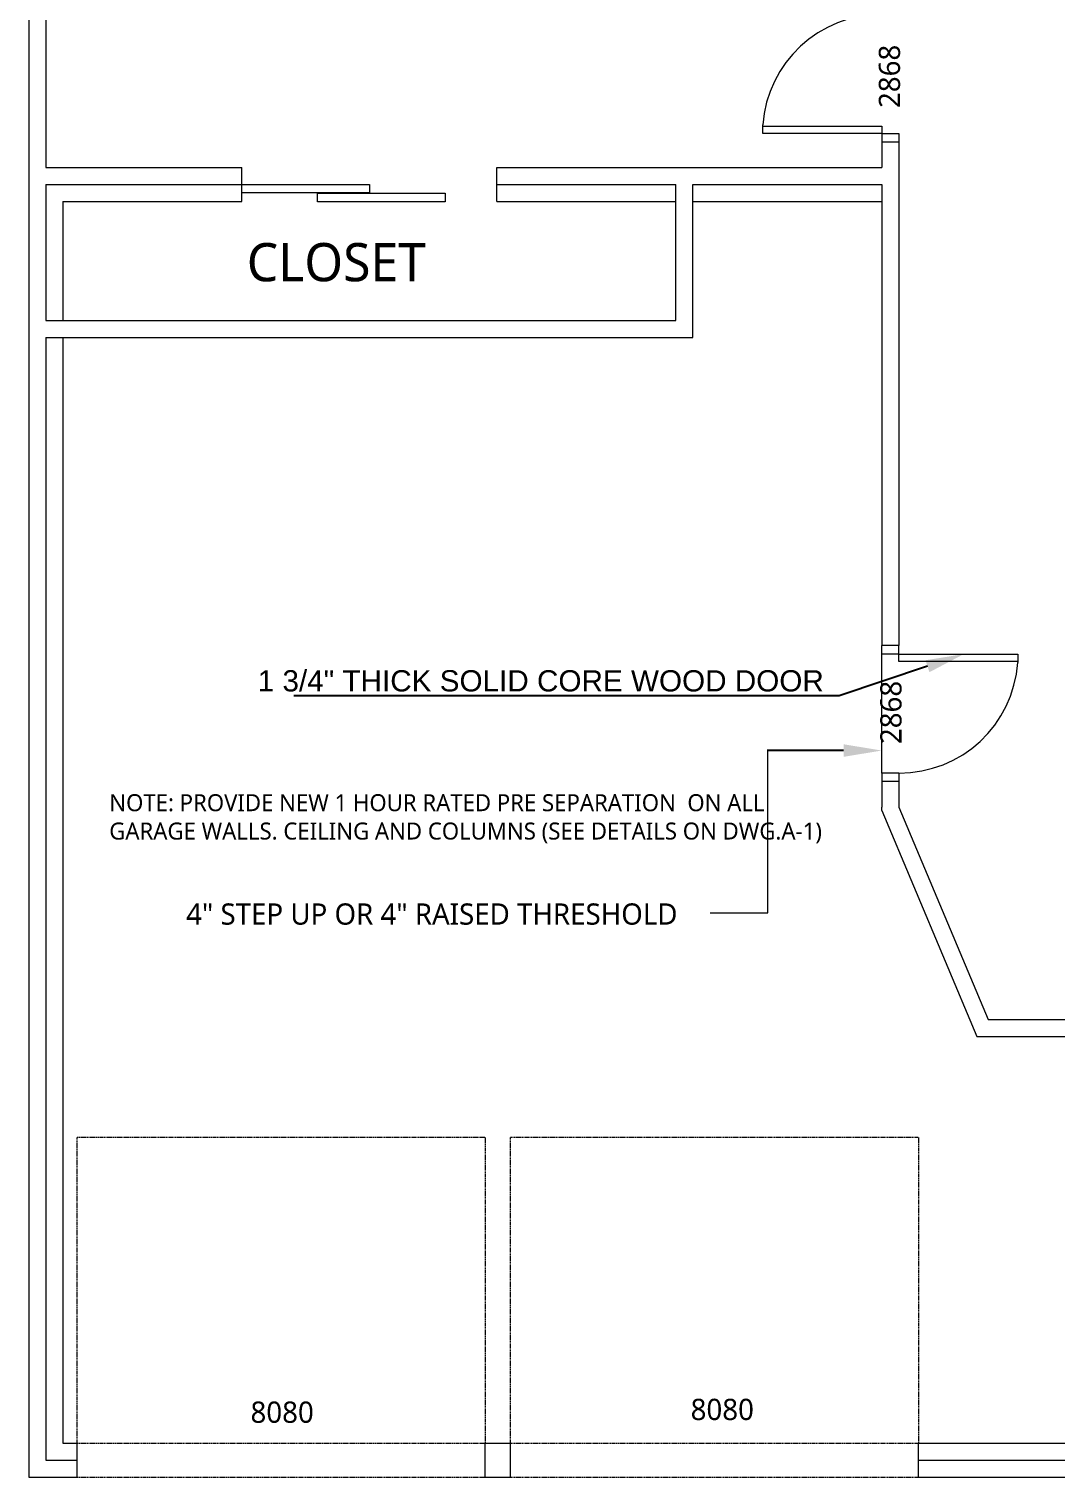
# Model space of a CAD drawing. Header units: inches. Extents: x 0 to 22102, y -19958 to 0.
# Drawn here: x 4024.1 to 4265.8, y -10427.5 to -10086.6 of the extents above; entities that cross this region are included whole.
import ezdxf
from ezdxf import colors
from ezdxf.entities.mleader import LeaderData, LeaderLine
from ezdxf.math import Vec2, Vec3

# ---------------------------------------------------------------- set-up
doc = ezdxf.new("R2010")
doc.units = ezdxf.units.IN
doc.header["$MEASUREMENT"] = 0
doc.linetypes.add('DASHED', pattern=[0.75, 0.5, -0.25])
for name, color, linetype, lineweight in [('Common', 4, 'Continuous', 0), ('wall', 200, 'Continuous', 20), ('wood', 40, 'Continuous', 0)]:
    doc.layers.add(name, color=color, linetype=linetype, lineweight=lineweight)

# ---------------------------------------------------------------- blocks, each defined once
blk = doc.blocks.new('door2')
at = {"layer": 'wall'}
for p, q in [((4211.81, -10081.23), (4215.81, -10081.23)), ((4211.81, -10113.23), (4215.81, -10113.23))]:
    blk.add_line(p, q, dxfattribs=at)
at = {"layer": 'wood'}
for p, q in [((4211.81, -10083.23), (4211.81, -10081.23)), ((4211.81, -10083.23), (4215.81, -10083.23)), ((4215.81, -10083.23), (4215.81, -10081.23)), ((4183.81, -10111.23), (4183.81, -10109.23)), ((4183.81, -10109.48), (4211.81, -10109.48)), ((4211.81, -10111.23), (4183.81, -10111.23)), ((4211.81, -10109.48), (4211.81, -10111.23)), ((4211.81, -10111.23), (4215.81, -10111.23)), ((4211.81, -10111.23), (4211.81, -10113.23)), ((4215.81, -10111.23), (4215.81, -10113.23))]:
    blk.add_line(p, q, dxfattribs=at)
blk.add_arc((4211.68, -10111.16), 27.93, 89.7263, 176.0315, dxfattribs=at)

msp = doc.modelspace()

# ---------------------------------------------------------------- linework, layer by layer
at = {"layer": 'Common'}
for p, q in [((4198, -10294.69328), (4198, -10256.5)), ((4184.43597, -10294.69328), (4198, -10294.69328))]:
    msp.add_line(p, q, dxfattribs=at)
at = {"layer": 'wall'}
for p, q in [((4024.06162, -9975.22812), (4024.06162, -10427.53258)), ((4028.06162, -9979.22812), (4028.06162, -10119.22812)), ((4224.81162, -10113.22812), (4224.81162, -10119.22812)), ((4228.81162, -10113.22812), (4228.81162, -10119.22812)), ((4028.06162, -10119.22812), (4074.18662, -10119.22812)), ((4074.18662, -10127.22812), (4074.18662, -10119.22812)), ((4134.18662, -10127.22812), (4134.18662, -10119.22812)), ((4134.18662, -10119.22812), (4224.81162, -10119.22812)), ((4228.81162, -10119.22812), (4228.81162, -10231.80021)), ((4028.06162, -10123.22812), (4074.18662, -10123.22812)), ((4028.06162, -10123.22812), (4028.06162, -10155.22812)), ((4134.18662, -10123.22812), (4176.31162, -10123.22812)), ((4176.31162, -10155.22812), (4176.31162, -10123.22812)), ((4180.31162, -10159.22812), (4180.31162, -10123.22812)), ((4180.31162, -10123.22812), (4224.81162, -10123.22812)), ((4224.81162, -10123.22812), (4224.81162, -10231.80021)), ((4032.06162, -10127.22812), (4074.18662, -10127.22812)), ((4032.06162, -10127.22812), (4032.06162, -10155.22812)), ((4134.18662, -10127.22812), (4176.31162, -10127.22812)), ((4180.31162, -10127.22812), (4224.81162, -10127.22812)), ((4028.06162, -10155.22812), (4176.31162, -10155.22812)), ((4028.06162, -10159.22812), (4180.31162, -10159.22812)), ((4028.06162, -10159.22812), (4028.06162, -10423.53258)), ((4032.06162, -10159.22812), (4032.06162, -10419.53258)), ((4228.81162, -10231.80021), (4224.81162, -10231.80021)), ((4228.81162, -10263.80021), (4224.81162, -10263.80021)), ((4224.81162, -10263.80021), (4224.81162, -10269.80021)), ((4228.81162, -10263.80021), (4228.81162, -10269.80021)), ((4224.81162, -10270.60815), (4224.81162, -10269.80021)), ((4249.86164, -10319.78258), (4301.83108, -10319.78258)), ((4247.20597, -10323.78258), (4297.83108, -10323.78258)), ((4032.06162, -10419.53258), (4035.44635, -10419.53258)), ((4035.44635, -10427.53258), (4035.44635, -10419.53258)), ((4131.44635, -10427.53258), (4131.44635, -10419.53258)), ((4131.44635, -10419.53258), (4137.44635, -10419.53258)), ((4137.44635, -10427.53258), (4137.44635, -10419.53258)), ((4233.44635, -10419.53258), (4297.83108, -10419.53258)), ((4233.44635, -10427.53258), (4233.44635, -10419.53258)), ((4028.06162, -10423.53258), (4035.44635, -10423.53258)), ((4233.44635, -10423.53258), (4297.83108, -10423.53258)), ((4024.06162, -10427.53258), (4035.44635, -10427.53258)), ((4131.44635, -10427.53258), (4137.44635, -10427.53258)), ((4233.44635, -10427.53258), (4295.83108, -10427.53258))]:
    msp.add_line(p, q, dxfattribs=at)
for points in [[(4224.81162, -10270.60815), (4247.20597, -10323.78258)], [(4228.81162, -10269.80021), (4249.86164, -10319.78258)]]:
    msp.add_lwpolyline(points, dxfattribs=at)
at = {"layer": 'wood'}
for p, q in [((4074.18662, -10123.22812), (4104.18662, -10123.22812)), ((4074.18662, -10125.22812), (4074.18662, -10123.22812)), ((4104.18662, -10123.22812), (4104.18662, -10125.22812)), ((4104.18662, -10125.22812), (4074.18662, -10125.22812)), ((4092.01691, -10125.31221), (4122.01691, -10125.31221)), ((4092.01691, -10127.31221), (4092.01691, -10125.31221)), ((4122.01691, -10127.31221), (4092.01691, -10127.31221)), ((4122.01691, -10125.31221), (4122.01691, -10127.31221)), ((4224.81162, -10261.80021), (4224.81162, -10231.80021))]:
    msp.add_line(p, q, dxfattribs=at)
at = {"layer": 'wood', "linetype": 'DASHED', "ltscale": 0.08}
for p, q in [((4035.44635, -10419.53258), (4035.44635, -10347.53258)), ((4035.44635, -10347.53258), (4131.44635, -10347.53258)), ((4131.44635, -10347.53258), (4131.44635, -10419.53258)), ((4137.44635, -10419.53258), (4137.44635, -10347.53258)), ((4137.44635, -10347.53258), (4233.44635, -10347.53258)), ((4233.44635, -10347.53258), (4233.44635, -10419.53258)), ((4035.44635, -10419.53258), (4131.44635, -10419.53258)), ((4137.44635, -10419.53258), (4233.44635, -10419.53258)), ((4035.44635, -10427.53258), (4131.44635, -10427.53258)), ((4137.44635, -10427.53258), (4233.44635, -10427.53258))]:
    msp.add_line(p, q, dxfattribs=at)

# ---------------------------------------------------------------- block references
at = {"layer": 'wood'}
msp.add_blockref('door2', (13, 0), dxfattribs=at)
at = {"layer": 'wood', "rotation": 180}
msp.add_blockref('door2', (8440.62323, -20345.02833), dxfattribs=at)

# ---------------------------------------------------------------- texts
at = {"char_height": 5, "attachment_point": 1, "rotation": 90}
for insert in [(4224.10404, -10105.23444), (4224.4585, -10254.97855)]:
    msp.add_mtext_dynamic_manual_height_columns('{\\fYu Gothic UI|b0|i0|c0|p34;2868}', width=15.274735, gutter_width=1, heights=[1.03347], dxfattribs=dict(at, insert=insert))
at = {"attachment_point": 1}
for s, width, gutter_width, insert, char_height in [('{\\fYu Gothic UI|b0|i0|c128|p34;CLOSET}', 59.0087057, 1, (4075.31871, -10137.02445), 9), ('{\\fYu Gothic UI|b0|i0|c0|p34;4" STEP UP OR\\fYu Gothic UI|b0|i0|c128|p34; \\fYu Gothic UI|b0|i0|c0|p34;4" RA\\fYu Gothic UI|b0|i0|c128|p34;I\\fYu Gothic UI|b0|i0|c0|p34;SED TH\\fYu Gothic UI|b0|i0|c128|p34;R\\fYu Gothic UI|b0|i0|c0|p34;ESHOLD}', 126.6735645, 16.80657, (4061.06276, -10292.4915), 5), ('{\\fYu Gothic UI|b0|i0|c0|p34;8080}', 15.274735, 1, (4076.20877, -10409.76018), 5), ('{\\fYu Gothic UI|b0|i0|c0|p34;8080}', 15.274735, 1, (4179.81297, -10409.11365), 5)]:
    msp.add_mtext_dynamic_manual_height_columns(s, width=width, gutter_width=gutter_width, heights=[1.03347], dxfattribs=dict(at, insert=insert, char_height=char_height))
at = {"insert": (4042.9607, -10266.77901), "char_height": 4, "width": 270.1537007, "attachment_point": 1}
msp.add_mtext('{\\fYu Gothic UI|b0|i0|c128|p34;NOTE: PROVIDE NEW 1 HOUR RATED PRE SEPARATION  ON ALL\\PGARAGE WALLS. CEILING AND COLUMNS (SEE DETAILS ON DWG.A-1)}', dxfattribs=at)

# ---------------------------------------------------------------- leaders
at = {"layer": 'Common'}
ml = msp.add_multileader_mtext('Standard', dxfattribs=at)
ml.set_content('{\\fArial|b0|i0|c0|p34;\\C0;1 3/4" THICK SOLID CORE WOOD DOOR}', color=256)
ml.set_leader_properties()
ml.build(insert=Vec2(0, 0))
ml.multileader.update_dxf_attribs({"text_right_attachment_type": 6, "dogleg_length": 3.5, "arrow_head_size": 9})
ctx = ml.context
ctx.base_point, ctx.char_height, ctx.arrow_head_size, ctx.landing_gap_size, ctx.plane_origin = Vec3(4078.64712, -10240.12915), 5, 9, 0.09, Vec3(4209.52598, -10261.80021)
ctx.right_attachment, ctx.text_align_type = 6, 2
notes = []
notes.append((ctx, [(0, (1, 1, 0), (4214.75208, -10243.58481), (-1, 0), 3.5, [(0, [(4244.09726, -10233.80021)], 0, [])])]))
ctx.mtext.insert, ctx.mtext.width, ctx.mtext.defined_height, ctx.mtext.alignment, ctx.mtext.flow_direction = Vec3(4211.16208, -10237.58481), 143.5777634, 13.52073, 3, 5
ml = msp.add_multileader_mtext('Standard', dxfattribs=at)
ml.set_content('{\\fArial|b0|i0|c0|p34;\\C0; }', color=256)
ml.set_leader_properties()
ml.build(insert=Vec2(0, 0))
ml.multileader.update_dxf_attribs({"text_right_attachment_type": 6, "dogleg_length": 3.5, "arrow_head_size": 9})
ctx = ml.context
ctx.base_point, ctx.char_height, ctx.arrow_head_size, ctx.landing_gap_size, ctx.plane_origin = Vec3(4197.37935, -10254), 5, 9, 0.09, Vec3(4190.24033, -10284.5)
ctx.right_attachment, ctx.text_align_type = 6, 2
notes.append((ctx, [(0, (1, 1, 0), (4203, -10256.5), (-1, 0), 3.5, [(0, [(4224.81162, -10256.5)], 0, [])])]))
ctx.mtext.insert, ctx.mtext.width, ctx.mtext.defined_height, ctx.mtext.alignment, ctx.mtext.flow_direction = Vec3(4199.41, -10251.5), 143.5777634, 13.52073, 3, 5
for ctx, leaders in notes:
    for number, flags, end, landing, length, lines in leaders:
        leader = LeaderData()
        leader.index, (leader.has_last_leader_line, leader.has_dogleg_vector, leader.attachment_direction) = number, flags
        leader.last_leader_point, leader.dogleg_vector, leader.dogleg_length = Vec3(end), Vec3(landing), length
        for number, points, colour, breaks in lines:
            line = LeaderLine()
            line.index, line.vertices, line.color, line.breaks = number, Vec3.list(points), colors.encode_raw_color(colour), breaks
            leader.lines.append(line)
        ctx.leaders.append(leader)

doc.saveas('drawing.dxf')
